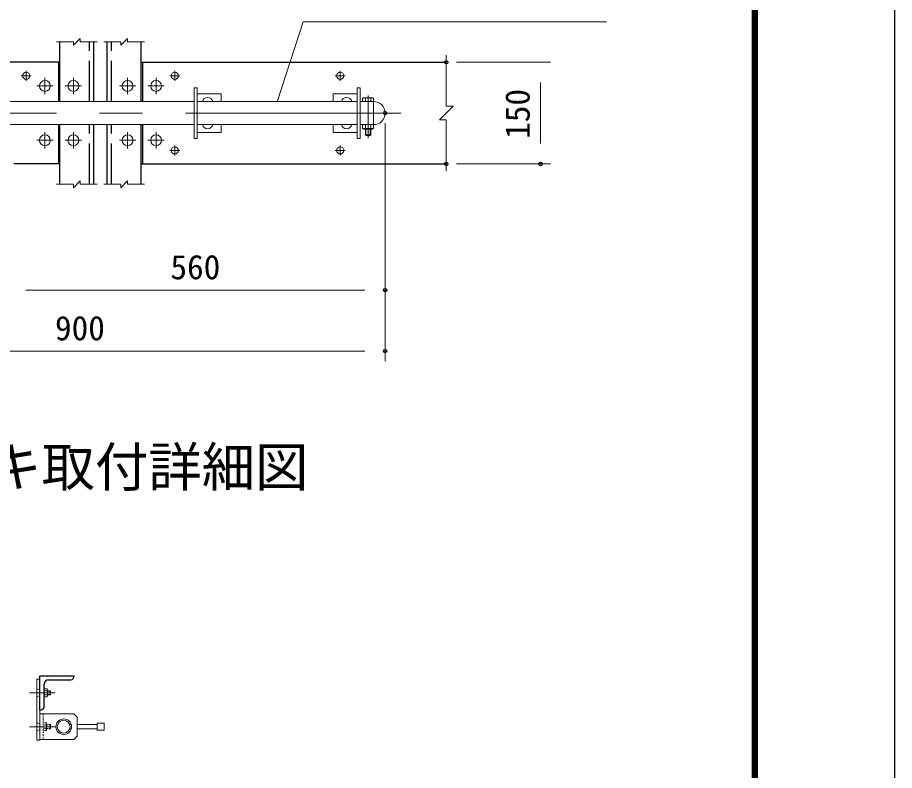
# Model space of a CAD drawing. Units: millimetres, scale not verified, with parts at other scales. Extents: x -6300 to 6300, y -4455 to 4455.
# Drawn here: x 3713 to 6300, y -61 to 2159 of the extents above; entities that cross this region are included whole.
import ezdxf
from ezdxf.enums import TextEntityAlignment as Align

# ---------------------------------------------------------------- set-up
doc = ezdxf.new("R2010")
doc.units = ezdxf.units.MM
doc.header["$LTSCALE"] = 20
doc.header["$PDMODE"] = 32
doc.header["$PDSIZE"] = 10
for name, pattern in [('DASHED', [7.5, 6, -1.5]), ('USER1', [50.8, 31.75, -6.35, 6.35, -6.35]), ('USER2', [0.375, 0.25, -0.125])]:
    doc.linetypes.add(name, pattern=pattern)
for name, color, linetype, lineweight in [('0-0_D-TTL-TXT', 7, 'Continuous', 25), ('0-1_D-STR1', 1, 'Continuous', 25), ('0-2_D-STR3', 3, 'Continuous', 13), ('0-3_D-BMK', 2, 'USER1', 13), ('0-4_D-STR-DIM', 7, 'Continuous', 13), ('0-7_Defpoints', 8, 'Continuous', 25), ('0-A_D-STR-TXT', 7, 'Continuous', 13), ('0-C_D-TTL', 7, 'Continuous', 25)]:
    doc.layers.add(name, color=color, linetype=linetype, lineweight=lineweight)
doc.styles.add('ＭＳ ゴシック', font='')
doc.styles.get('ＭＳ ゴシック').set_extended_font_data('MS Gothic')

msp = doc.modelspace()

# ---------------------------------------------------------------- linework, layer by layer
at = {"layer": '0-1_D-STR1'}
for p, q in [((3838.09, 1911.15), (3838.09, 2087.15)), ((3938.09, 1911.15), (3938.09, 2087.15)), ((3978.09, 1911.15), (3978.09, 2087.15)), ((4078.09, 1911.15), (4078.09, 2087.15)), ((3838.09, 2027.15), (2938.09, 2027.15)), ((3834.09, 2027.15), (3834.09, 1911.15)), ((4078.09, 2027.15), (4978.09, 2027.15)), ((4082.09, 2027.15), (4082.09, 1911.15)), ((3834.09, 1843.15), (3834.09, 1727.15)), ((3838.09, 1667.15), (3838.09, 1843.15)), ((3938.09, 1667.15), (3938.09, 1843.15)), ((3978.09, 1667.15), (3978.09, 1843.15)), ((4078.09, 1667.15), (4078.09, 1843.15)), ((4082.09, 1843.15), (4082.09, 1727.15)), ((3838.09, 1727.15), (3702.59, 1727.15)), ((4078.09, 1727.15), (4978.09, 1727.15)), ((3779.61, 117.73), (3779.61, 217.73)), ((3779.61, 217.73), (3879.61, 217.73)), ((3879.61, 217.73), (3879.61, 214.73)), ((3791.61, 126.73), (3791.61, 192.73)), ((3804.61, 205.73), (3870.61, 205.73)), ((3779.61, 117.73), (3782.61, 117.73))]:
    msp.add_line(p, q, dxfattribs=at)
at = {"layer": '0-1_D-STR1', "linetype": 'DASHED'}
for p, q in [((3926.09, 1911.15), (3926.09, 2087.15)), ((3990.09, 1911.15), (3990.09, 2087.15)), ((3926.09, 1667.15), (3926.09, 1843.15)), ((3990.09, 1667.15), (3990.09, 1843.15))]:
    msp.add_line(p, q, dxfattribs=at)
at = {"layer": '0-1_D-STR1'}
for centre, radius, start, end in [((3870.61, 214.73), 9, 270, 0), ((3804.61, 192.73), 13, 90, 180), ((3782.61, 126.73), 9, 270, 0)]:
    msp.add_arc(centre, radius, start, end, dxfattribs=at)
at = {"layer": '0-2_D-STR3'}
for p, q in [((4234.09, 1952.15), (4234.09, 1802.15)), ((4234.09, 1952.15), (4243.09, 1952.15)), ((4243.09, 1952.15), (4243.09, 1802.15)), ((4715.09, 1952.15), (4715.09, 1802.15)), ((4724.09, 1952.15), (4715.09, 1952.15)), ((4724.09, 1952.15), (4724.09, 1802.15)), ((4243.09, 1934.15), (4314.09, 1934.15)), ((4314.09, 1934.15), (4314.09, 1911.15)), ((4644.09, 1934.15), (4644.09, 1911.15)), ((4715.09, 1934.15), (4644.09, 1934.15)), ((4731.39, 1920.55), (4731.39, 1911.15)), ((4759.71, 1922.15), (4735.19, 1922.15)), ((4739.59, 1920.55), (4739.59, 1911.15)), ((4755.59, 1920.55), (4755.59, 1911.15)), ((4763.79, 1920.55), (4763.79, 1911.15)), ((4234.09, 1911.15), (3682.09, 1911.15)), ((4715.09, 1911.15), (4243.09, 1911.15)), ((4763.59, 1911.15), (4724.09, 1911.15)), ((4763.59, 1911.15), (4763.59, 1843.15)), ((4234.09, 1843.15), (3682.09, 1843.15)), ((4715.09, 1843.15), (4243.09, 1843.15)), ((4314.09, 1843.15), (4314.09, 1820.15)), ((4644.09, 1843.15), (4644.09, 1820.15)), ((4763.59, 1843.15), (4724.09, 1843.15)), ((4731.39, 1843.15), (4731.39, 1831.75)), ((4739.59, 1843.15), (4739.59, 1831.75)), ((4755.59, 1843.15), (4755.59, 1831.75)), ((4763.79, 1843.15), (4763.79, 1831.75)), ((4243.09, 1820.15), (4314.09, 1820.15)), ((4715.09, 1820.15), (4644.09, 1820.15)), ((4763.79, 1831.75), (4731.39, 1831.75)), ((4760.46, 1830.15), (4735.29, 1830.15)), ((4739.59, 1830.15), (4739.59, 1812.75)), ((4755.59, 1812.75), (4739.59, 1812.75)), ((4741.19, 1811.15), (4739.59, 1812.75)), ((4741.19, 1830.15), (4741.19, 1811.15)), ((4753.99, 1811.15), (4741.19, 1811.15)), ((4753.99, 1830.15), (4753.99, 1811.15)), ((4753.99, 1811.15), (4755.59, 1812.75)), ((4755.59, 1830.15), (4755.59, 1812.75)), ((4234.09, 1802.15), (4243.09, 1802.15)), ((4724.09, 1802.15), (4715.09, 1802.15)), ((3779.61, 207.73), (3779.61, 27.73)), ((3770.61, 179.73), (3779.61, 175.66)), ((3770.61, 155.73), (3779.55, 159.73)), ((3800.71, 179.23), (3791.61, 179.23)), ((3800.71, 173.41), (3791.61, 173.41)), ((3800.71, 162.05), (3791.61, 162.05)), ((3800.71, 156.23), (3791.61, 156.23)), ((3801.61, 177.67), (3800.71, 179.23)), ((3801.61, 157.79), (3800.71, 156.23)), ((3801.61, 157.79), (3801.61, 177.67)), ((3809.61, 173.73), (3801.61, 173.73)), ((3810.61, 172.73), (3801.61, 172.73)), ((3810.61, 162.73), (3801.61, 162.73)), ((3809.61, 161.73), (3801.61, 161.73)), ((3809.61, 173.73), (3809.61, 161.73)), ((3809.61, 173.73), (3810.61, 172.73)), ((3810.61, 162.73), (3809.61, 161.73)), ((3810.61, 172.73), (3810.61, 162.73)), ((3779.61, 105.73), (3879.61, 105.73)), ((3879.61, 105.73), (3889.61, 95.73)), ((3770.61, 79.73), (3779.61, 75.66)), ((3889.61, 95.73), (3889.61, 39.73)), ((3948.61, 57.73), (3948.61, 77.73)), ((3948.61, 77.73), (3968.61, 77.73)), ((3968.61, 57.73), (3968.61, 77.73)), ((3770.61, 55.73), (3779.55, 59.73)), ((3871.81, 73.73), (3867.64, 73.73)), ((3867.64, 61.73), (3871.81, 61.73)), ((3948.61, 73.73), (3889.61, 73.73)), ((3889.61, 61.73), (3948.61, 61.73)), ((3948.61, 57.73), (3968.61, 57.73)), ((3779.61, 27.73), (3770.61, 27.73)), ((3879.61, 29.73), (3779.61, 29.73)), ((3879.61, 29.73), (3889.61, 39.73))]:
    msp.add_line(p, q, dxfattribs=at)
at = {"layer": '0-2_D-STR3', "linetype": 'USER2'}
for p, q in [((3788.61, 105.73), (3788.61, 29.73)), ((3797.71, 79.23), (3788.61, 79.23)), ((3798.61, 77.67), (3797.71, 79.23)), ((3798.61, 57.79), (3798.61, 77.67)), ((3797.71, 73.41), (3788.61, 73.41)), ((3797.71, 62.05), (3788.61, 62.05)), ((3797.71, 56.23), (3788.61, 56.23)), ((3798.61, 57.79), (3797.71, 56.23)), ((3809.61, 73.73), (3798.61, 73.73)), ((3810.61, 72.73), (3798.61, 72.73)), ((3810.61, 62.73), (3798.61, 62.73)), ((3809.61, 61.73), (3798.61, 61.73)), ((3809.61, 73.73), (3809.61, 61.73)), ((3809.61, 73.73), (3810.61, 72.73)), ((3810.61, 62.73), (3809.61, 61.73)), ((3810.61, 72.73), (3810.61, 62.73))]:
    msp.add_line(p, q, dxfattribs=at)
at = {"layer": '0-2_D-STR3'}
msp.add_lwpolyline([(3779.61, 207.73), (3770.61, 207.73), (3770.61, 27.73)], dxfattribs=at)
for centre, radius in [((3739.09, 1987.15), 10.5), ((4177.09, 1987.15), 10.5), ((4665.09, 1987.15), 10.5), ((3794.09, 1957.15), 16), ((3878.09, 1957.15), 16), ((4038.09, 1957.15), 16), ((4122.09, 1957.15), 16), ((3794.09, 1797.15), 16), ((3878.09, 1797.15), 16), ((4038.09, 1797.15), 16), ((4122.09, 1797.15), 16), ((4177.09, 1767.15), 10.5), ((4665.09, 1767.15), 10.5), ((3849.61, 67.73), 23), ((3849.61, 67.73), 19)]:
    msp.add_circle(centre, radius, dxfattribs=at)
for centre, radius, start, end in [((4274.09, 1907.15), 16, 14.47751, 165.52249), ((4684.09, 1907.15), 16, 14.47751, 165.52249), ((4735.49, 1916.13), 6.03, 47.18249, 132.81751), ((4747.59, 1901.35), 20.8, 67.38014, 112.61986), ((4759.69, 1916.1), 6.05, 47.363, 132.637), ((4763.59, 1877.15), 34, 270, 90), ((4274.09, 1847.15), 16, 194.47751, 345.52249), ((4684.09, 1847.15), 16, 194.47751, 345.52249), ((4735.49, 1836.19), 6.04, 227.28053, 312.71947), ((4747.59, 1850.95), 20.8, 247.38014, 292.61986), ((4759.69, 1836.02), 5.92, 226.1605, 313.8395), ((3791.78, 177.52), 9.83, 335.25869, 0.84603), ((3783.27, 167.73), 18.34, 341.96185, 18.03815), ((3791.78, 157.93), 9.83, 359.15397, 24.74131)]:
    msp.add_arc(centre, radius, start, end, dxfattribs=at)
at = {"layer": '0-2_D-STR3', "linetype": 'USER2'}
for centre, radius, start, end in [((3788.78, 77.52), 9.83, 335.25869, 0.84603), ((3780.27, 67.73), 18.34, 341.96185, 18.03815), ((3788.78, 57.93), 9.83, 359.15397, 24.74131)]:
    msp.add_arc(centre, radius, start, end, dxfattribs=at)
at = {"layer": '0-3_D-BMK'}
for p, q in [((3739.09, 2002.03), (3739.09, 1972.27)), ((4177.09, 2002.03), (4177.09, 1972.27)), ((4665.09, 2002.03), (4665.09, 1972.27)), ((3724.21, 1987.15), (3753.97, 1987.15)), ((3794.09, 1981.15), (3794.09, 1933.15)), ((3878.09, 1981.15), (3878.09, 1933.15)), ((4038.09, 1981.15), (4038.09, 1933.15)), ((4122.09, 1981.15), (4122.09, 1933.15)), ((4191.97, 1987.15), (4162.21, 1987.15)), ((4679.97, 1987.15), (4650.21, 1987.15)), ((3818.09, 1957.15), (3770.09, 1957.15)), ((3902.09, 1957.15), (3854.09, 1957.15)), ((4062.09, 1957.15), (4014.09, 1957.15)), ((4146.09, 1957.15), (4098.09, 1957.15)), ((4747.59, 1928.64), (4747.59, 1802.84)), ((4843.99, 1877.15), (2983.99, 1877.15)), ((3794.09, 1821.15), (3794.09, 1773.15)), ((3878.09, 1821.15), (3878.09, 1773.15)), ((4038.09, 1821.15), (4038.09, 1773.15)), ((4122.09, 1821.15), (4122.09, 1773.15)), ((3818.09, 1797.15), (3770.09, 1797.15)), ((3902.09, 1797.15), (3854.09, 1797.15)), ((4062.09, 1797.15), (4014.09, 1797.15)), ((4146.09, 1797.15), (4098.09, 1797.15)), ((4191.97, 1767.15), (4162.21, 1767.15)), ((4177.09, 1782.03), (4177.09, 1752.27)), ((4679.97, 1767.15), (4650.21, 1767.15)), ((4665.09, 1782.03), (4665.09, 1752.27)), ((3823.98, 167.73), (3748.5, 167.73)), ((3823.98, 67.73), (3748.5, 67.73))]:
    msp.add_line(p, q, dxfattribs=at)
at = {"layer": '0-4_D-STR-DIM'}
for p, q in [((3878.09, 2077.15), (3898.09, 2097.15)), ((3898.09, 2087.15), (3898.09, 2097.15)), ((4018.09, 2077.15), (4038.09, 2097.15)), ((4038.09, 2087.15), (4038.09, 2097.15)), ((3828.09, 2087.15), (3878.09, 2087.15)), ((3878.09, 2077.15), (3878.09, 2087.15)), ((3898.09, 2087.15), (3948.09, 2087.15)), ((3968.09, 2087.15), (4018.09, 2087.15)), ((4018.09, 2077.15), (4018.09, 2087.15)), ((4038.09, 2087.15), (4088.09, 2087.15)), ((4978.09, 1897.15), (4978.09, 2048.12)), ((5008.09, 2027.15), (5285.88, 2027.15)), ((5255.88, 1967.15), (5255.88, 1787.15)), ((4958.09, 1857.15), (4998.09, 1897.15)), ((4978.09, 1897.15), (4998.09, 1897.15)), ((4797.59, 1847.15), (4797.59, 1325.36)), ((4797.59, 1847.15), (4797.59, 1145.36)), ((4958.09, 1857.15), (4978.09, 1857.15)), ((4978.09, 1706.18), (4978.09, 1857.15)), ((5008.09, 1727.15), (5285.88, 1727.15)), ((3828.09, 1667.15), (3878.09, 1667.15)), ((3878.09, 1657.15), (3898.09, 1677.15)), ((3878.09, 1657.15), (3878.09, 1667.15)), ((3898.09, 1667.15), (3898.09, 1677.15)), ((3898.09, 1667.15), (3948.09, 1667.15)), ((3968.09, 1667.15), (4018.09, 1667.15)), ((4018.09, 1657.15), (4038.09, 1677.15)), ((4018.09, 1657.15), (4018.09, 1667.15)), ((4038.09, 1667.15), (4038.09, 1677.15)), ((4038.09, 1667.15), (4088.09, 1667.15)), ((3737.59, 1355.36), (4737.59, 1355.36)), ((3057.59, 1175.36), (4737.59, 1175.36))]:
    msp.add_line(p, q, dxfattribs=at)
at = {"layer": '0-7_Defpoints'}
for p in [(4978.09, 2027.15), (4797.59, 1877.15), (4978.09, 1727.15), (5255.88, 1727.15), (4797.59, 1355.36), (4797.59, 1175.36)]:
    msp.add_point(p, dxfattribs=at)
at = {"layer": '0-A_D-STR-TXT'}
msp.add_lwpolyline([(5450.16, 2146.25), (4555.62, 2146.25), (4480.5, 1913.05)], dxfattribs=at)
at = {"layer": '0-C_D-TTL', "color": 2}
msp.add_lwpolyline([(-6300, 4455), (6300, 4455), (6300, -4455), (-6300, -4455)], close=True, dxfattribs=at)
at = {"layer": '0-C_D-TTL'}
for points in [[(-5895, 4125), (5895, 4125), (5895, -4125), (-5895, -4125)], [(-5891.25, 4121.25), (5891.25, 4121.25), (5891.25, -4121.25), (-5891.25, -4121.25)], [(-5887.5, 4117.5), (5887.5, 4117.5), (5887.5, -4117.5), (-5887.5, -4117.5)], [(-5883.75, 4113.75), (5883.75, 4113.75), (5883.75, -4113.75), (-5883.75, -4113.75)], [(-5880, 4110), (5880, 4110), (5880, -4110), (-5880, -4110)]]:
    msp.add_lwpolyline(points, close=True, dxfattribs=at)

# ---------------------------------------------------------------- texts
at = {"layer": '0-0_D-TTL-TXT', "style": 'ＭＳ ゴシック'}
msp.add_text('カンヌキ取付詳細図', height=115.4, dxfattribs=at).set_placement((3154.65, 741.31), align=Align.BOTTOM_LEFT)
at = {"layer": '0-4_D-STR-DIM', "style": 'ＭＳ ゴシック'}
msp.add_text('150', height=72.14, rotation=90, dxfattribs=at).set_placement((5245.76, 1801.18), align=Align.BOTTOM_LEFT)
for s, p in [('560', (4164.28, 1365.49)), ('900', (3823.9, 1185.49))]:
    msp.add_text(s, height=72.14, dxfattribs=at).set_placement(p, align=Align.BOTTOM_LEFT)

doc.saveas('drawing.dxf')
